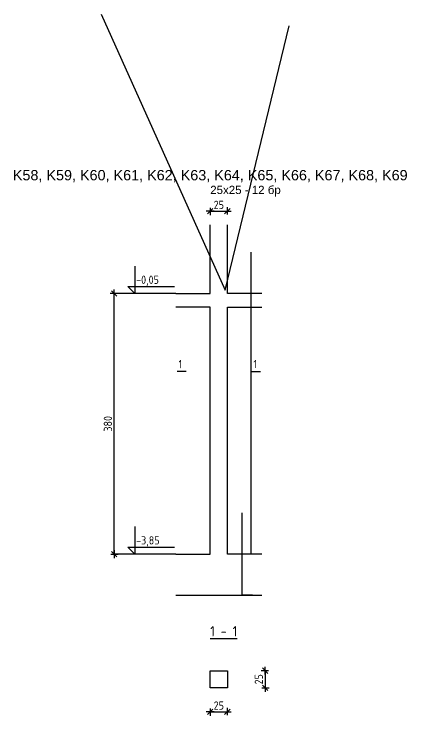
# Model space of a CAD drawing. Header units: millimetres. Extents: x 879 to 91735, y -13728 to 454.
# Drawn here: x 64942 to 65515, y -5889 to -4865 of the extents above; entities that cross this region are included whole.
import ezdxf
from ezdxf.enums import TextEntityAlignment as Align

# ---------------------------------------------------------------- set-up
doc = ezdxf.new("R2010")
doc.units = ezdxf.units.MM
doc.layers.add('1K_koti_razrezi', color=3, linetype='Continuous', lineweight=25)
doc.layers.add('1K_text-koloni', color=3, linetype='Continuous', lineweight=35)
for name, color, linetype in [('1K_SHA', 134, 'Continuous'), ('k_arm', 40, 'Continuous'), ('k_nadpisi', 8, 'Continuous'), ('KTX', 1, 'Continuous'), ('KTXTXT', 4, 'Continuous')]:
    doc.layers.add(name, color=color, linetype=linetype)
doc.styles.add('DIM', font='romans.shx', dxfattribs={"width": 0.85})
doc.styles.add('Z1', font='ARIAL.TTF')
doc.dimstyles.new('RAZR1', dxfattribs={"dimtxt": 12, "dimasz": 1, "dimexe": 0.3, "dimexo": 0, "dimgap": 0, "dimtad": 0, "dimrnd": 0.1, "dimzin": 14, "dimdsep": 46, "dimtxsty": 'DIM', "dimblk": 'DIM2', "dimcen": 0.09, "dimse1": 1, "dimse2": 1, "dimclrd": 256, "dimclre": 256, "dimclrt": 41, "dimadec": 8, "dimazin": 0, "dimtfac": 2.307692, "dimtix": 1, "dimtmove": 2, "dimatfit": 3, "dimldrblk": 'DIM2', "dimfxl": 0, "dimtvp": 0.769231, "dimtolj": 1, "dimtzin": 14, "dimarcsym": 0})

# ---------------------------------------------------------------- blocks, each defined once
blk = doc.blocks.new('DIM2')
for p, q in [((-5.7, 0), (5.7, 0)), ((4, 4), (-4, -4)), ((0, -5), (0, 6))]:
    blk.add_line(p, q)
blk = doc.blocks.new('*D451')
at = {"layer": '1K_koti_razrezi', "lineweight": -2}
blk.add_line((65228.9, -5882.6), (65251.9, -5882.6), dxfattribs=at)
at = {"layer": 'Defpoints', "color": 0}
for p in [(65227.9, -5847.6), (65252.9, -5847.6), (65252.9, -5882.6)]:
    blk.add_point(p, dxfattribs=at)
at = {"layer": '1K_koti_razrezi', "lineweight": -2, "rotation": 180}
blk.add_blockref('DIM2', (65227.9, -5882.6), dxfattribs=at)
at = {"layer": '1K_koti_razrezi', "lineweight": -2}
blk.add_blockref('DIM2', (65252.9, -5882.6), dxfattribs=at)
at = {"layer": '1K_koti_razrezi', "color": 41, "insert": (65240.4, -5873.4), "char_height": 12, "attachment_point": 5, "style": 'DIM'}
blk.add_mtext('\\A1;25', dxfattribs=at)
blk = doc.blocks.new('*D452')
at = {"layer": '1K_koti_razrezi', "lineweight": -2}
blk.add_line((65307.9, -5823.6), (65307.9, -5846.6), dxfattribs=at)
at = {"layer": 'Defpoints', "color": 0}
for p in [(65252.9, -5822.6), (65252.9, -5847.6), (65307.9, -5847.6)]:
    blk.add_point(p, dxfattribs=at)
at = {"layer": '1K_koti_razrezi', "lineweight": -2}
for p, rotation in [((65307.9, -5822.6), 90), ((65307.9, -5847.6), 270)]:
    blk.add_blockref('DIM2', p, dxfattribs=dict(at, rotation=rotation))
at = {"layer": '1K_koti_razrezi', "color": 41, "insert": (65298.7, -5835.1), "char_height": 12, "attachment_point": 5, "rotation": 90, "style": 'DIM'}
blk.add_mtext('\\A1;25', dxfattribs=at)
blk = doc.blocks.new('*D453')
at = {"layer": '1K_koti_razrezi', "lineweight": -2}
blk.add_line((65228.9, -5152.6), (65251.9, -5152.6), dxfattribs=at)
at = {"layer": 'Defpoints', "color": 0}
for p in [(65252.9, -5152.6), (65227.9, -5272.6), (65252.9, -5272.6)]:
    blk.add_point(p, dxfattribs=at)
at = {"layer": '1K_koti_razrezi', "lineweight": -2, "rotation": 180}
blk.add_blockref('DIM2', (65227.9, -5152.6), dxfattribs=at)
at = {"layer": '1K_koti_razrezi', "lineweight": -2}
blk.add_blockref('DIM2', (65252.9, -5152.6), dxfattribs=at)
at = {"layer": '1K_koti_razrezi', "color": 41, "insert": (65240.4, -5143.4), "char_height": 12, "attachment_point": 5, "style": 'DIM'}
blk.add_mtext('\\A1;25', dxfattribs=at)
blk = doc.blocks.new('*D454')
at = {"layer": '1K_koti_razrezi', "lineweight": -2}
blk.add_line((65087.9, -5651.6), (65087.9, -5273.6), dxfattribs=at)
at = {"layer": 'Defpoints', "color": 0}
for p in [(65087.9, -5272.6), (65177.9, -5272.6), (65177.9, -5652.6)]:
    blk.add_point(p, dxfattribs=at)
at = {"layer": '1K_koti_razrezi', "lineweight": -2}
for p, rotation in [((65087.9, -5272.6), 90), ((65087.9, -5652.6), 270)]:
    blk.add_blockref('DIM2', p, dxfattribs=dict(at, rotation=rotation))
at = {"layer": '1K_koti_razrezi', "color": 41, "insert": (65078.7, -5462.6), "char_height": 12, "attachment_point": 5, "rotation": 90, "style": 'DIM'}
blk.add_mtext('\\A1;380', dxfattribs=at)

msp = doc.modelspace()

# ---------------------------------------------------------------- linework, layer by layer
at = {"layer": '1K_koti_razrezi'}
for p, q in [((65177.915, -5272.606), (65087.915, -5272.606)), ((65177.915, -5652.606), (65087.915, -5652.606))]:
    msp.add_line(p, q, dxfattribs=at)
at = {"layer": '1K_SHA'}
msp.add_line((65177.915, -5712.606), (65302.915, -5712.606), dxfattribs=at)
for points in [[(65177.915, -5272.606), (65227.915, -5272.606), (65227.915, -5172.606)], [(65302.915, -5272.606), (65252.915, -5272.606), (65252.915, -5172.606)], [(65177.915, -5652.606), (65227.915, -5652.606), (65227.915, -5292.606), (65177.915, -5292.606)], [(65302.915, -5652.606), (65252.915, -5652.606), (65252.915, -5292.606), (65302.915, -5292.606)], [(65227.915, -5822.606), (65252.915, -5822.606), (65252.915, -5847.606), (65227.915, -5847.606), (65227.915, -5822.606)]]:
    msp.add_lwpolyline(points, dxfattribs=at)
at = {"layer": 'k_arm'}
for points in [[(65287.391, -5652.606), (65287.391, -5272.606), (65287.391, -5212.606)], [(65289.656, -5712.606), (65274.656, -5712.606), (65274.656, -5652.606), (65274.656, -5592.606)]]:
    msp.add_lwpolyline(points, dxfattribs=at)
at = {"layer": 'k_nadpisi'}
msp.add_lwpolyline([(65068.924, -4865.184), (65249.743, -5267.838), (65342.841, -4882.429)], dxfattribs=at)
at = {"layer": 'KTX'}
for p, q in [((65192.915, -5386.606), (65179.715, -5386.606)), ((65287.915, -5386.606), (65301.115, -5386.606))]:
    msp.add_line(p, q, dxfattribs=at)
for points in [[(65117.915, -5232.606), (65117.915, -5272.606), (65107.915, -5262.606), (65175.915, -5262.606)], [(65117.915, -5612.606), (65117.915, -5652.606), (65107.915, -5642.606), (65175.915, -5642.606)]]:
    msp.add_lwpolyline(points, dxfattribs=at)

# ---------------------------------------------------------------- texts
at = {"layer": '1K_text-koloni', "style": 'Z1'}
msp.add_text('K58, K59, K60, K61, K62, K63, K64, K65, K66, K67, K68, K69', height=15, dxfattribs=at).set_placement((65227.915, -5092.606), align=Align.TOP_CENTER)
msp.add_text('25x25 - 12 бр', height=12, dxfattribs=at).set_placement((65227.915, -5127.606))
at = {"layer": 'KTXTXT', "style": 'DIM', "width": 0.85}
for s, height, p in [('-0,05', 12, (65119.915, -5258.606)), ('1', 12, (65181.715, -5381.606)), ('1', 12, (65290.858, -5381.606)), ('-3,85', 12, (65119.915, -5638.606)), ('%%U1 - 1', 15, (65227.915, -5772.606))]:
    msp.add_text(s, height=height, dxfattribs=at).set_placement(p)

# ---------------------------------------------------------------- dimensions: what is measured, and where the dimension line sits
at = {"layer": '1K_koti_razrezi'}
for base, p1, p2, picture, middle in [((65252.915, -5152.606), (65227.915, -5272.606), (65252.915, -5272.606), '*D453', (65240.415, -5143.375)), ((65252.915, -5882.606), (65227.915, -5847.606), (65252.915, -5847.606), '*D451', (65240.415, -5873.375))]:
    dim = msp.add_linear_dim(base=base, p1=p1, p2=p2, dimstyle='RAZR1', dxfattribs=at)
    dim.commit()
    dim.dimension.update_dxf_attribs({"geometry": picture, "text_midpoint": middle})
for base, p1, p2, picture, middle in [((65087.915, -5272.606), (65177.915, -5652.606), (65177.915, -5272.606), '*D454', (65078.684, -5462.606)), ((65307.915, -5847.606), (65252.915, -5822.606), (65252.915, -5847.606), '*D452', (65298.684, -5835.106))]:
    dim = msp.add_linear_dim(base=base, p1=p1, p2=p2, angle=90, dimstyle='RAZR1', dxfattribs=at)
    dim.commit()
    dim.dimension.update_dxf_attribs({"geometry": picture, "text_midpoint": middle})

doc.saveas('drawing.dxf')
